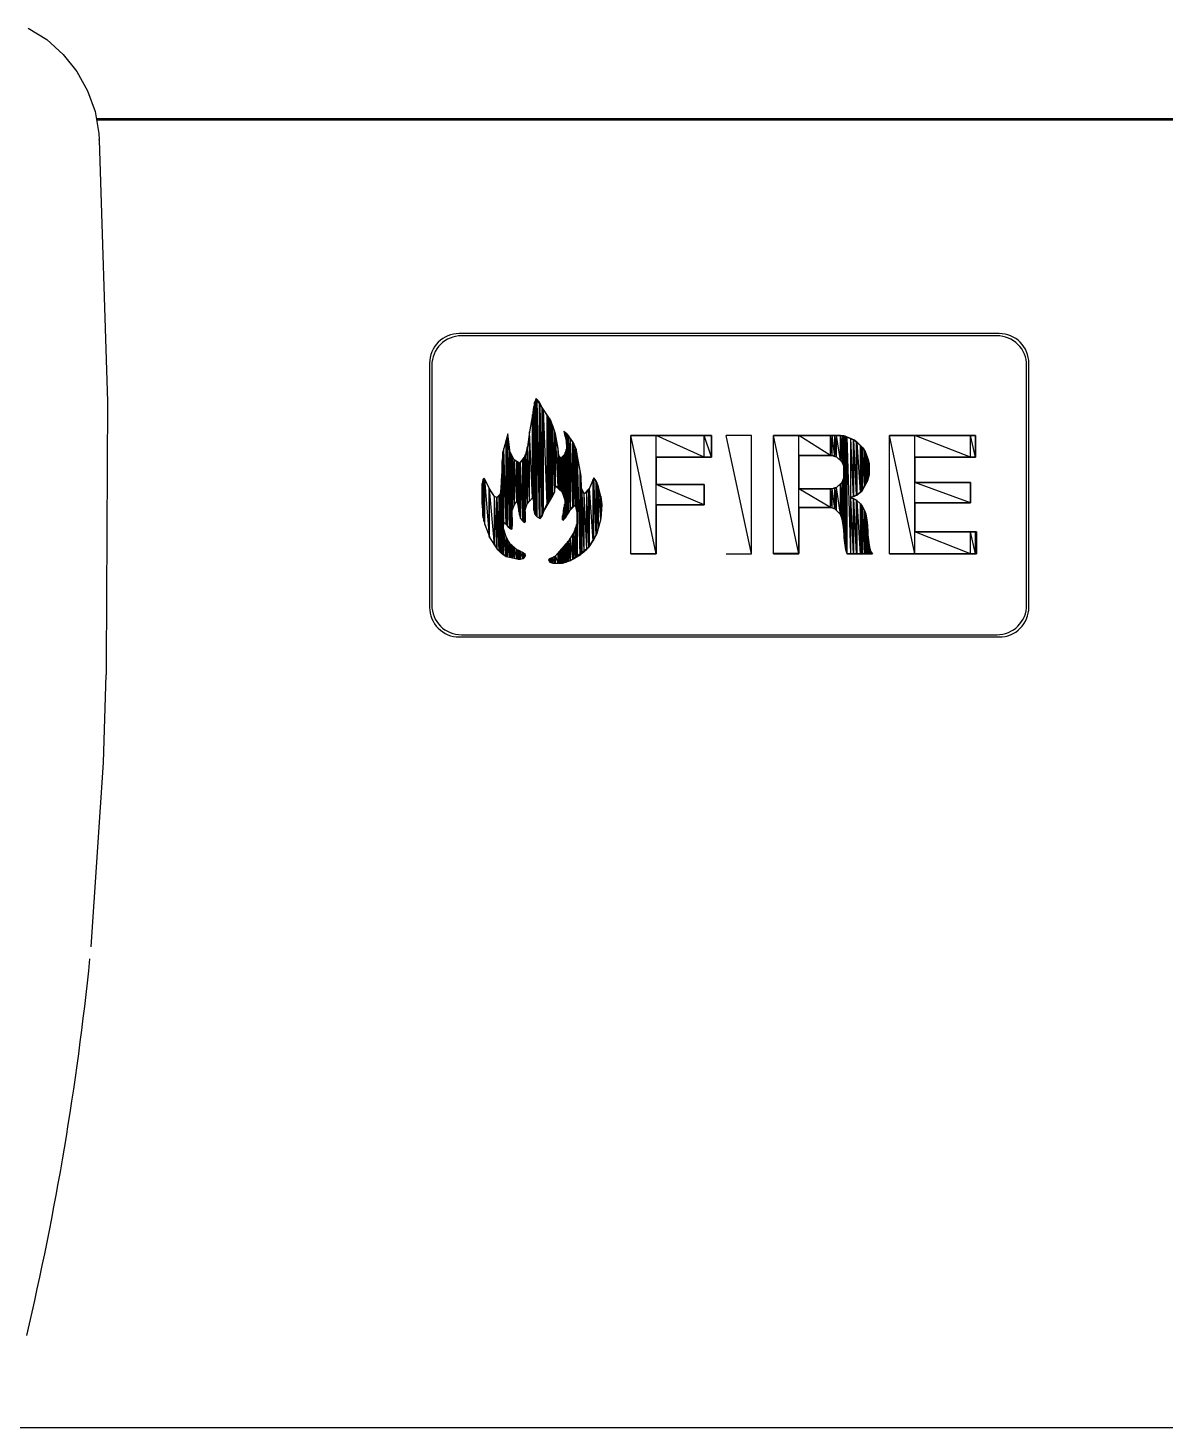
# Model space of a CAD drawing. Header units: millimetres. Extents: x 2974 to 5671, y 1205 to 3288.
# Drawn here: x 4221.7 to 4236.94, y 3073.63 to 3092.39 of the extents above; entities that cross this region are included whole.
import ezdxf

# ---------------------------------------------------------------- set-up
doc = ezdxf.new("R2010")
doc.units = ezdxf.units.MM
doc.linetypes.add('atContinuous2', pattern=[0])
doc.layers.add('Layer 1', color=7, linetype='Continuous')

# ---------------------------------------------------------------- blocks, each defined once
blk = doc.blocks.new('TOA')
at = {"layer": 'Layer 1', "color": 0}
for points in [[(2145.594, 480.27), (2146.789, 479.533), (2147.838, 478.588)], [(2147.838, 478.589), (2148.713, 477.491), (2149.396, 476.268)], [(2149.396, 476.268), (2149.871, 474.934), (2150.116, 473.543)], [(2239.958, 474.483), (2149.977, 474.483)], [(2149.991, 474.417), (2478.331, 474.417)], [(2150.115, 473.543), (2150.142, 473.16)], [(2150.144, 473.12), (2150.142, 473.159)], [(2150.144, 473.12), (2150.662, 456.448)], [(2207.571, 460.772), (2173.106, 460.772)], [(2207.429, 460.63), (2173.247, 460.63)], [(2171.217, 458.884), (2171.217, 443.304)], [(2171.359, 458.742), (2171.359, 443.445)], [(2209.317, 443.445), (2209.317, 458.742)], [(2209.459, 443.304), (2209.459, 458.884)], [(2150.662, 456.448), (2150.591, 439.768)], [(2178.028, 456.635), (2177.834, 455.833)], [(2178.028, 449.146), (2178.028, 456.636), (2177.936, 456.425)], [(2178.028, 449.146), (2178.085, 449.076), (2178.028, 456.636)], [(2178.085, 449.076), (2178.085, 456.567), (2178.028, 456.636)], [(2178.481, 455.923), (2178.028, 456.635)], [(2178.085, 449.076), (2178.229, 449.002), (2178.085, 456.567)], [(2178.229, 449.002), (2178.229, 456.393), (2178.085, 456.566)], [(2177.834, 455.833), (2177.586, 454.514)], [(2177.788, 450.303), (2177.788, 455.587), (2177.587, 454.513)], [(2177.834, 450.26), (2177.834, 455.833), (2177.788, 455.588)], [(2177.788, 450.303), (2177.834, 450.26), (2177.788, 455.587)], [(2177.858, 450.237), (2177.858, 455.999), (2177.834, 455.833)], [(2177.834, 450.26), (2177.858, 450.237), (2177.834, 455.833)], [(2177.877, 450.036), (2177.877, 456.127), (2177.858, 455.998)], [(2177.858, 450.237), (2177.877, 450.036), (2177.858, 455.999)], [(2177.912, 449.362), (2177.912, 456.368), (2177.877, 456.13)], [(2177.877, 449.512), (2177.877, 456.13), (2177.877, 456.127)], [(2177.877, 449.512), (2177.912, 449.362), (2177.877, 456.13)], [(2177.877, 450.036), (2177.877, 449.512), (2177.877, 456.127)], [(2177.912, 449.362), (2177.936, 449.258), (2177.912, 456.368)], [(2177.937, 449.258), (2177.937, 456.425), (2177.913, 456.369)], [(2177.937, 449.258), (2178.029, 449.146), (2177.937, 456.425)], [(2178.229, 449.002), (2178.271, 448.981), (2178.229, 456.393)], [(2178.271, 448.981), (2178.271, 456.316), (2178.229, 456.393)], [(2178.404, 449.118), (2178.404, 456.067), (2178.27, 456.316)], [(2178.271, 448.981), (2178.405, 449.118), (2178.271, 456.316)], [(2178.404, 449.118), (2178.481, 449.385), (2178.404, 456.067)], [(2178.481, 449.384), (2178.481, 455.923), (2178.404, 456.066)], [(2178.959, 455.224), (2178.48, 455.923)], [(2178.481, 449.384), (2178.485, 449.398), (2178.481, 455.923)], [(2178.485, 449.398), (2178.485, 455.918), (2178.481, 455.923)], [(2178.485, 449.398), (2178.722, 449.922), (2178.485, 455.918)], [(2178.722, 449.922), (2178.722, 455.57), (2178.485, 455.917)], [(2178.805, 450.032), (2178.805, 455.45), (2178.722, 455.571)], [(2178.722, 449.922), (2178.805, 450.031), (2178.722, 455.57)], [(2178.805, 450.032), (2178.894, 450.15), (2178.805, 455.45)], [(2178.895, 450.15), (2178.895, 455.319), (2178.806, 455.45)], [(2178.895, 450.15), (2178.905, 450.163), (2178.895, 455.319)], [(2178.905, 450.163), (2178.905, 455.305), (2178.895, 455.319)], [(2178.959, 450.234), (2178.959, 455.224), (2178.904, 455.304)], [(2178.905, 450.163), (2178.96, 450.235), (2178.905, 455.305)], [(2178.959, 450.234), (2179.026, 450.322), (2178.959, 455.224)], [(2179.026, 450.322), (2179.026, 455.029), (2178.959, 455.224)], [(2179.252, 454.37), (2178.96, 455.224)], [(2179.026, 450.322), (2179.075, 450.422), (2179.026, 455.029)], [(2179.075, 450.422), (2179.075, 454.886), (2179.026, 455.029)], [(2179.075, 450.422), (2179.208, 450.693), (2179.075, 454.886)], [(2179.209, 450.693), (2179.209, 454.497), (2179.076, 454.886)], [(2176.215, 454.368), (2175.901, 453.216)], [(2176.105, 448.593), (2176.105, 453.966), (2175.964, 453.45)], [(2176.125, 448.572), (2176.125, 454.037), (2176.105, 453.966)], [(2176.105, 448.593), (2176.125, 448.572), (2176.105, 453.966)], [(2176.215, 448.474), (2176.215, 454.368), (2176.125, 454.037)], [(2176.125, 448.572), (2176.215, 448.474), (2176.125, 454.037)], [(2176.215, 448.474), (2176.329, 448.35), (2176.215, 454.368)], [(2176.33, 448.351), (2176.33, 453.364), (2176.216, 454.369)], [(2176.342, 453.256), (2176.216, 454.368)], [(2177.586, 454.514), (2177.463, 453.557)], [(2177.586, 450.073), (2177.586, 454.514), (2177.463, 453.557)], [(2177.586, 450.073), (2177.787, 450.303), (2177.586, 454.514)], [(2179.228, 451.061), (2179.228, 454.441), (2179.208, 454.497)], [(2179.209, 450.693), (2179.229, 451.061), (2179.209, 454.497)], [(2179.228, 451.061), (2179.236, 451.057), (2179.228, 454.441)], [(2179.236, 451.057), (2179.236, 454.418), (2179.228, 454.441)], [(2179.236, 451.057), (2179.252, 451.049), (2179.236, 454.418)], [(2179.252, 451.049), (2179.252, 454.37), (2179.236, 454.418)], [(2179.422, 453.404), (2179.252, 454.37)], [(2179.252, 451.049), (2179.414, 450.967), (2179.252, 454.37)], [(2179.414, 450.967), (2179.414, 453.448), (2179.252, 454.37)], [(2180.366, 453.869), (2179.795, 454.542)], [(2179.795, 454.542), (2179.937, 453.976)], [(2179.833, 454.39), (2179.833, 454.509), (2179.795, 454.542)], [(2179.833, 454.39), (2179.833, 454.388), (2179.833, 454.509)], [(2179.878, 454.209), (2179.878, 454.469), (2179.833, 454.509)], [(2179.834, 454.388), (2179.834, 454.509), (2179.834, 454.509)], [(2179.834, 454.388), (2179.879, 454.209), (2179.834, 454.509)], [(2179.878, 454.209), (2179.884, 454.185), (2179.878, 454.469)], [(2179.885, 454.184), (2179.885, 454.463), (2179.879, 454.469)], [(2179.885, 454.184), (2179.937, 453.976), (2179.885, 454.463)], [(2179.937, 453.976), (2179.937, 454.418), (2179.885, 454.463)], [(2179.937, 453.976), (2179.967, 453.472), (2179.937, 454.418)], [(2179.967, 453.472), (2179.967, 454.392), (2179.937, 454.418)], [(2179.937, 453.976), (2179.967, 453.472)], [(2179.967, 449.144), (2180.028, 449.241), (2179.967, 454.392)], [(2180.028, 449.241), (2180.028, 454.339), (2179.967, 454.392)], [(2180.028, 449.241), (2180.075, 449.315), (2180.028, 454.339)], [(2180.075, 449.315), (2180.075, 454.273), (2180.028, 454.338)], [(2180.075, 449.315), (2180.198, 449.51), (2180.075, 454.273)], [(2180.198, 449.51), (2180.198, 454.102), (2180.075, 454.273)], [(2180.198, 449.51), (2180.208, 449.523), (2180.198, 454.102)], [(2180.209, 449.523), (2180.209, 454.088), (2180.199, 454.102)], [(2180.209, 449.523), (2180.366, 449.733), (2180.209, 454.088)], [(2180.366, 449.733), (2180.366, 453.869), (2180.209, 454.088)], [(2180.661, 452.96), (2180.366, 453.869)], [(2180.366, 449.733), (2180.368, 449.736), (2180.366, 453.869)], [(2180.368, 449.736), (2180.368, 453.863), (2180.366, 453.869)], [(2180.396, 449.753), (2180.396, 453.8), (2180.368, 453.864)], [(2180.368, 449.736), (2180.396, 449.752), (2180.368, 453.863)], [(2180.503, 449.815), (2180.503, 453.552), (2180.395, 453.8)], [(2180.396, 449.753), (2180.504, 449.815), (2180.396, 453.8)], [(2184.065, 446.731), (2184.065, 454.28), (2189.216, 454.28), (2189.216, 452.886), (2185.678, 452.886), (2185.678, 451.141), (2188.745, 451.141)], [(2184.065, 446.731), (2185.678, 446.731), (2184.065, 454.28)], [(2185.678, 446.731), (2185.678, 454.28), (2184.065, 454.28)], [(2185.678, 452.886), (2188.745, 452.886), (2185.678, 454.28)], [(2188.745, 452.886), (2188.745, 454.28), (2185.678, 454.28)], [(2189.216, 452.886), (2189.216, 454.28), (2188.744, 454.28)], [(2188.745, 452.886), (2189.217, 452.886), (2188.745, 454.28)], [(2190.143, 446.731), (2191.755, 446.731), (2190.143, 454.277)], [(2191.755, 446.731), (2191.755, 454.277), (2190.143, 454.277)], [(2193.167, 446.731), (2193.167, 454.277), (2197.444, 454.277), (2197.74, 454.223), (2198.267, 454.004), (2198.492, 453.855), (2198.869, 453.475), (2199.012, 453.253), (2199.21, 452.746), (2199.26, 452.478), (2199.26, 451.753), (2199.169, 451.369), (2198.807, 450.722), (2198.51, 450.475), (2198.1, 450.306), (2198.1, 450.285), (2198.297, 450.229), (2198.461, 450.142), (2198.721, 449.91), (2198.827, 449.77), (2198.991, 449.446), (2199.051, 449.272), (2199.125, 448.898), (2199.151, 448.709), (2199.165, 448.519), (2199.172, 448.398), (2199.179, 448.258), (2199.192, 447.933), (2199.204, 447.769), (2199.238, 447.438), (2199.266, 447.277), (2199.341, 446.967), (2199.397, 446.837), (2199.473, 446.731), (2197.864, 446.731), (2197.816, 446.851)], [(2193.167, 446.731), (2194.779, 446.731), (2193.167, 454.277)], [(2194.779, 446.731), (2194.779, 454.277), (2193.167, 454.277)], [(2194.779, 452.987), (2196.791, 452.987), (2194.779, 454.278)], [(2196.792, 452.987), (2196.792, 454.278), (2194.78, 454.278)], [(2196.792, 452.987), (2196.904, 452.987), (2196.792, 454.278)], [(2196.904, 452.987), (2196.904, 454.278), (2196.792, 454.278)], [(2196.904, 452.987), (2197.082, 452.933), (2196.904, 454.278)], [(2197.082, 452.933), (2197.082, 454.277), (2196.904, 454.277)], [(2197.082, 452.933), (2197.179, 452.904), (2197.082, 454.277)], [(2197.179, 452.904), (2197.179, 454.277), (2197.082, 454.277)], [(2197.179, 452.904), (2197.438, 452.676), (2197.179, 454.277)], [(2197.438, 452.676), (2197.438, 454.277), (2197.179, 454.277)], [(2197.438, 452.676), (2197.445, 452.67), (2197.438, 454.277)], [(2197.445, 452.67), (2197.445, 454.277), (2197.438, 454.277)], [(2197.445, 452.67), (2197.554, 452.574), (2197.445, 454.277)], [(2197.554, 452.574), (2197.554, 454.257), (2197.445, 454.277)], [(2197.554, 452.574), (2197.554, 452.573), (2197.554, 454.257)], [(2197.554, 452.573), (2197.554, 454.257), (2197.554, 454.257)], [(2197.554, 452.573), (2197.608, 452.421), (2197.554, 454.257)], [(2197.608, 452.421), (2197.608, 454.247), (2197.554, 454.257)], [(2197.608, 452.421), (2197.629, 452.363), (2197.608, 454.247)], [(2197.629, 452.363), (2197.629, 454.243), (2197.608, 454.247)], [(2197.629, 452.363), (2197.644, 452.32), (2197.629, 454.243)], [(2197.644, 452.32), (2197.644, 454.24), (2197.629, 454.243)], [(2197.648, 452.308), (2197.648, 454.24), (2197.644, 454.241)], [(2197.644, 452.32), (2197.648, 452.308), (2197.644, 454.24)], [(2197.648, 448.168), (2197.664, 447.904), (2197.648, 454.24)], [(2197.665, 447.904), (2197.665, 454.237), (2197.649, 454.24)], [(2197.678, 447.742), (2197.678, 454.235), (2197.664, 454.237)], [(2197.665, 447.904), (2197.679, 447.742), (2197.665, 454.237)], [(2197.678, 447.742), (2197.712, 447.425), (2197.678, 454.235)], [(2197.712, 447.424), (2197.712, 454.228), (2197.678, 454.234)], [(2197.733, 447.273), (2197.733, 454.225), (2197.712, 454.229)], [(2197.712, 447.424), (2197.733, 447.272), (2197.712, 454.228)], [(2197.733, 447.273), (2197.741, 447.226), (2197.733, 454.225)], [(2197.741, 447.226), (2197.741, 454.223), (2197.733, 454.225)], [(2197.741, 447.226), (2197.781, 446.984), (2197.741, 454.223)], [(2197.781, 446.984), (2197.781, 454.207), (2197.741, 454.223)], [(2197.816, 446.851), (2197.816, 454.191), (2197.78, 454.206)], [(2197.781, 446.984), (2197.817, 446.852), (2197.781, 454.207)], [(2197.816, 446.851), (2197.864, 446.731), (2197.816, 454.191)], [(2197.864, 446.731), (2197.864, 454.171), (2197.816, 454.191)], [(2197.864, 446.731), (2198.1, 446.731), (2197.864, 454.171)], [(2198.1, 446.731), (2198.1, 454.074), (2197.864, 454.171)], [(2198.1, 450.306), (2198.267, 450.375), (2198.1, 454.074)], [(2198.267, 450.375), (2198.267, 454.004), (2198.1, 454.074)], [(2198.298, 450.388), (2198.298, 453.984), (2198.267, 454.005)], [(2198.267, 450.375), (2198.298, 450.388), (2198.267, 454.004)], [(2198.298, 450.388), (2198.462, 450.455), (2198.298, 453.984)], [(2198.462, 450.455), (2198.462, 453.875), (2198.298, 453.984)], [(2198.493, 450.468), (2198.493, 453.855), (2198.462, 453.876)], [(2198.462, 450.455), (2198.493, 450.468), (2198.462, 453.875)], [(2198.493, 450.468), (2198.511, 450.475), (2198.493, 453.855)], [(2198.511, 450.475), (2198.511, 453.836), (2198.493, 453.855)], [(2198.722, 450.651), (2198.722, 453.624), (2198.511, 453.837)], [(2198.511, 450.475), (2198.722, 450.65), (2198.511, 453.836)], [(2200.567, 446.731), (2200.567, 454.277), (2206.045, 454.277), (2206.045, 452.884)], [(2200.567, 446.731), (2202.179, 446.731), (2200.567, 454.277)], [(2202.18, 446.731), (2202.18, 454.277), (2200.568, 454.277)], [(2202.18, 452.884), (2205.728, 452.884), (2202.18, 454.278)], [(2205.728, 452.884), (2205.728, 454.278), (2202.18, 454.278)], [(2206.045, 452.884), (2206.045, 454.278), (2205.727, 454.278)], [(2205.728, 452.884), (2206.046, 452.884), (2205.728, 454.278)], [(2175.901, 453.216), (2175.841, 452.017)], [(2175.901, 446.688), (2175.901, 453.216), (2175.841, 452.652)], [(2175.916, 446.678), (2175.916, 453.27), (2175.901, 453.216)], [(2175.901, 446.688), (2175.916, 446.679), (2175.901, 453.216)], [(2175.935, 448.657), (2175.935, 453.341), (2175.915, 453.27)], [(2175.916, 448.6), (2175.936, 448.657), (2175.916, 453.27)], [(2175.965, 448.745), (2175.965, 453.451), (2175.935, 453.341)], [(2175.935, 448.657), (2175.965, 448.745), (2175.935, 453.341)], [(2175.965, 448.745), (2176.106, 448.593), (2175.965, 453.451)], [(2176.33, 448.351), (2176.342, 448.343), (2176.33, 453.364)], [(2176.342, 448.342), (2176.342, 453.256), (2176.33, 453.363)], [(2176.961, 452.51), (2176.621, 452.717), (2176.341, 453.256)], [(2176.342, 448.342), (2176.343, 448.341), (2176.342, 453.256)], [(2176.343, 448.341), (2176.343, 453.253), (2176.342, 453.256)], [(2176.343, 448.341), (2176.427, 448.284), (2176.343, 453.253)], [(2176.427, 448.284), (2176.427, 453.092), (2176.343, 453.253)], [(2176.427, 448.284), (2176.484, 448.322), (2176.427, 453.092)], [(2176.484, 448.322), (2176.484, 452.98), (2176.427, 453.092)], [(2176.49, 448.379), (2176.49, 452.97), (2176.484, 452.981)], [(2176.484, 448.322), (2176.49, 448.378), (2176.484, 452.98)], [(2176.49, 449.481), (2176.515, 449.551), (2176.49, 452.969)], [(2176.516, 449.551), (2176.516, 452.921), (2176.491, 452.969)], [(2176.516, 449.551), (2176.621, 449.843), (2176.516, 452.921)], [(2176.621, 449.842), (2176.621, 452.716), (2176.516, 452.92)], [(2177.316, 452.98), (2176.961, 452.51)], [(2177.311, 448.758), (2177.311, 452.968), (2177.255, 452.853)], [(2177.316, 448.762), (2177.316, 452.98), (2177.311, 452.969)], [(2177.311, 448.758), (2177.316, 448.762), (2177.311, 452.968)], [(2177.463, 453.557), (2177.316, 452.98)], [(2177.316, 448.762), (2177.324, 448.768), (2177.316, 452.98)], [(2177.325, 448.768), (2177.325, 453.012), (2177.317, 452.98)], [(2177.331, 449.547), (2177.331, 453.035), (2177.325, 453.012)], [(2177.325, 449.529), (2177.331, 449.547), (2177.325, 453.012)], [(2177.342, 449.584), (2177.342, 453.082), (2177.33, 453.036)], [(2177.331, 449.547), (2177.343, 449.584), (2177.331, 453.035)], [(2177.343, 449.587), (2177.343, 453.085), (2177.342, 453.082)], [(2177.342, 449.584), (2177.343, 449.587), (2177.342, 453.082)], [(2177.343, 449.587), (2177.45, 449.919), (2177.343, 453.085)], [(2177.451, 449.918), (2177.451, 453.506), (2177.344, 453.085)], [(2177.463, 449.933), (2177.463, 453.557), (2177.45, 453.507)], [(2177.451, 449.918), (2177.464, 449.933), (2177.451, 453.506)], [(2177.463, 449.933), (2177.586, 450.073), (2177.463, 453.557)], [(2179.422, 450.958), (2179.422, 453.404), (2179.414, 453.449)], [(2179.414, 450.967), (2179.422, 450.958), (2179.414, 453.448)], [(2179.601, 452.817), (2179.467, 452.997), (2179.422, 453.404)], [(2179.422, 450.958), (2179.467, 450.902), (2179.422, 453.404)], [(2179.467, 450.902), (2179.467, 452.997), (2179.422, 453.404)], [(2179.467, 450.902), (2179.517, 450.84), (2179.467, 452.997)], [(2179.517, 450.84), (2179.517, 452.855), (2179.467, 452.997)], [(2179.67, 450.651), (2179.67, 452.885), (2179.601, 452.816)], [(2179.834, 453.049), (2179.602, 452.816)], [(2179.693, 450.609), (2179.693, 452.908), (2179.67, 452.885)], [(2179.67, 450.651), (2179.693, 450.609), (2179.67, 452.885)], [(2179.701, 450.594), (2179.701, 452.916), (2179.693, 452.908)], [(2179.693, 450.609), (2179.701, 450.594), (2179.693, 452.908)], [(2179.703, 450.59), (2179.703, 452.918), (2179.701, 452.916)], [(2179.701, 450.594), (2179.703, 450.59), (2179.701, 452.916)], [(2179.755, 450.495), (2179.755, 452.971), (2179.703, 452.919)], [(2179.703, 450.59), (2179.755, 450.494), (2179.703, 452.918)], [(2179.767, 450.473), (2179.767, 452.983), (2179.755, 452.971)], [(2179.755, 450.495), (2179.767, 450.473), (2179.755, 452.971)], [(2179.795, 450.422), (2179.795, 453.011), (2179.767, 452.983)], [(2179.767, 450.473), (2179.795, 450.422), (2179.767, 452.983)], [(2179.833, 450.351), (2179.833, 453.049), (2179.795, 453.011)], [(2179.795, 450.422), (2179.833, 450.352), (2179.795, 453.011)], [(2179.967, 453.472), (2179.833, 453.05)], [(2179.878, 450.074), (2179.878, 453.192), (2179.833, 453.05)], [(2179.833, 450.351), (2179.833, 450.348), (2179.833, 453.049)], [(2179.834, 450.348), (2179.834, 453.05), (2179.834, 453.05)], [(2179.834, 450.348), (2179.879, 450.074), (2179.834, 453.05)], [(2179.878, 449.006), (2179.884, 449.013), (2179.878, 453.191)], [(2179.885, 449.013), (2179.885, 453.211), (2179.879, 453.191)], [(2179.937, 449.096), (2179.937, 453.375), (2179.885, 453.211)], [(2179.885, 449.013), (2179.937, 449.096), (2179.885, 453.211)], [(2179.967, 449.144), (2179.967, 453.472), (2179.937, 453.375)], [(2179.937, 449.096), (2179.967, 449.144), (2179.937, 453.375)], [(2180.503, 449.815), (2180.585, 449.655), (2180.503, 453.552)], [(2180.585, 449.655), (2180.585, 453.363), (2180.503, 453.552)], [(2180.585, 449.655), (2180.601, 449.624), (2180.585, 453.363)], [(2180.601, 449.624), (2180.601, 453.278), (2180.585, 453.363)], [(2180.601, 449.624), (2180.609, 449.553), (2180.601, 453.278)], [(2180.609, 449.553), (2180.609, 453.234), (2180.601, 453.278)], [(2180.609, 449.553), (2180.64, 449.281), (2180.609, 453.234)], [(2180.64, 449.281), (2180.64, 453.069), (2180.609, 453.234)], [(2180.64, 446.538), (2180.661, 446.549), (2180.64, 453.068)], [(2180.661, 446.549), (2180.661, 452.96), (2180.64, 453.068)], [(2180.881, 451.679), (2180.66, 452.96)], [(2180.661, 446.549), (2180.821, 446.642), (2180.661, 452.96)], [(2180.821, 446.642), (2180.821, 452.03), (2180.661, 452.96)], [(2194.779, 452.987), (2194.779, 450.865)], [(2194.779, 450.865), (2196.904, 450.865), (2197.178, 450.949), (2197.554, 451.287), (2197.648, 451.562), (2197.648, 452.307), (2197.554, 452.573), (2197.178, 452.904), (2196.904, 452.987), (2194.779, 452.987)], [(2198.722, 450.651), (2198.807, 450.722), (2198.722, 453.624)], [(2198.807, 450.722), (2198.807, 453.537), (2198.722, 453.624)], [(2198.807, 450.722), (2198.827, 450.758), (2198.807, 453.537)], [(2198.827, 450.758), (2198.827, 453.517), (2198.807, 453.537)], [(2198.827, 450.758), (2198.869, 450.833), (2198.827, 453.517)], [(2198.869, 450.833), (2198.869, 453.475), (2198.827, 453.517)], [(2198.869, 450.833), (2198.991, 451.051), (2198.869, 453.475)], [(2198.991, 451.051), (2198.991, 453.286), (2198.869, 453.475)], [(2198.991, 451.051), (2199.012, 451.089), (2198.991, 453.286)], [(2199.013, 451.089), (2199.013, 453.253), (2198.992, 453.286)], [(2199.051, 451.157), (2199.051, 453.155), (2199.012, 453.253)], [(2199.013, 451.089), (2199.052, 451.157), (2199.013, 453.253)], [(2199.051, 451.157), (2199.126, 451.291), (2199.051, 453.155)], [(2199.126, 451.292), (2199.126, 452.963), (2199.051, 453.155)], [(2199.126, 451.292), (2199.152, 451.337), (2199.126, 452.963)], [(2199.152, 451.337), (2199.152, 452.897), (2199.126, 452.962)], [(2199.152, 451.337), (2199.166, 451.361), (2199.152, 452.897)], [(2199.166, 451.361), (2199.166, 452.862), (2199.152, 452.897)], [(2206.045, 452.884), (2202.179, 452.884)], [(2202.18, 452.884), (2202.18, 451.268), (2205.728, 451.268), (2205.728, 449.978), (2202.18, 449.978), (2202.18, 448.125)], [(2175.841, 452.017), (2175.781, 451.098)], [(2175.841, 452.017), (2175.841, 452.652), (2175.828, 452.532)], [(2175.841, 446.725), (2175.841, 452.017), (2175.828, 451.822)], [(2175.841, 446.725), (2175.901, 446.687), (2175.841, 452.652)], [(2176.621, 449.842), (2176.629, 449.865), (2176.621, 452.716)], [(2176.629, 449.865), (2176.629, 452.709), (2176.621, 452.716)], [(2176.629, 449.865), (2176.776, 450.05), (2176.629, 452.709)], [(2176.777, 450.05), (2176.777, 452.572), (2176.63, 452.709)], [(2176.794, 450.071), (2176.794, 452.556), (2176.776, 452.571)], [(2176.777, 450.05), (2176.795, 450.071), (2176.777, 452.572)], [(2176.799, 450.078), (2176.799, 452.555), (2176.794, 452.557)], [(2176.794, 450.071), (2176.799, 450.077), (2176.794, 452.556)], [(2176.799, 450.078), (2176.8, 450.079), (2176.799, 452.555)], [(2176.8, 450.079), (2176.8, 452.555), (2176.799, 452.555)], [(2176.8, 450.079), (2176.863, 450.037), (2176.8, 452.555)], [(2176.863, 450.037), (2176.863, 452.537), (2176.8, 452.554)], [(2176.863, 450.037), (2176.891, 449.873), (2176.863, 452.537)], [(2176.892, 449.874), (2176.892, 452.53), (2176.864, 452.538)], [(2176.892, 449.874), (2176.904, 449.423), (2176.892, 452.53)], [(2176.904, 449.423), (2176.904, 452.526), (2176.892, 452.529)], [(2176.961, 449.199), (2176.961, 452.511), (2176.903, 452.526)], [(2176.904, 449.423), (2176.962, 449.199), (2176.904, 452.526)], [(2176.961, 449.199), (2177.019, 448.972), (2176.961, 452.511)], [(2177.02, 448.972), (2177.02, 452.557), (2176.962, 452.51)], [(2177.171, 448.808), (2177.171, 452.682), (2177.019, 452.558)], [(2177.02, 448.972), (2177.02, 452.557)], [(2177.02, 448.972), (2177.02, 452.557)], [(2177.02, 448.972), (2177.172, 448.807), (2177.02, 452.557)], [(2177.174, 448.805), (2177.174, 452.688), (2177.171, 452.682)], [(2177.171, 448.808), (2177.174, 448.805), (2177.171, 452.682)], [(2177.174, 448.805), (2177.218, 448.757), (2177.174, 452.688)], [(2177.219, 448.756), (2177.219, 452.779), (2177.175, 452.688)], [(2177.255, 448.717), (2177.255, 452.853), (2177.219, 452.779)], [(2177.219, 448.756), (2177.255, 448.717), (2177.219, 452.779)], [(2177.255, 448.717), (2177.311, 448.758), (2177.255, 452.853)], [(2179.517, 450.84), (2179.587, 450.753), (2179.517, 452.855)], [(2179.587, 450.753), (2179.587, 452.823), (2179.517, 452.855)], [(2179.587, 450.753), (2179.601, 450.736), (2179.587, 452.823)], [(2179.601, 450.736), (2179.601, 452.816), (2179.587, 452.822)], [(2179.601, 450.736), (2179.67, 450.651), (2179.601, 452.816)], [(2180.881, 446.696), (2180.881, 451.679), (2180.82, 452.029)], [(2180.821, 446.642), (2180.882, 446.696), (2180.821, 452.03)], [(2199.166, 451.361), (2199.17, 451.369), (2199.166, 452.862)], [(2199.17, 451.369), (2199.17, 452.851), (2199.166, 452.862)], [(2199.172, 451.38), (2199.172, 452.845), (2199.17, 452.852)], [(2199.17, 451.369), (2199.172, 451.379), (2199.17, 452.851)], [(2199.172, 451.38), (2199.179, 451.409), (2199.172, 452.845)], [(2199.179, 451.409), (2199.179, 452.827), (2199.172, 452.845)], [(2199.179, 451.409), (2199.193, 451.467), (2199.179, 452.827)], [(2199.193, 451.466), (2199.193, 452.792), (2199.179, 452.827)], [(2199.193, 451.466), (2199.205, 451.517), (2199.193, 452.792)], [(2199.205, 451.517), (2199.205, 452.762), (2199.193, 452.792)], [(2199.205, 451.517), (2199.211, 451.543), (2199.205, 452.762)], [(2199.211, 451.544), (2199.211, 452.746), (2199.205, 452.762)], [(2199.211, 451.544), (2199.239, 451.662), (2199.211, 452.746)], [(2199.239, 451.662), (2199.239, 452.595), (2199.211, 452.746)], [(2199.239, 451.662), (2199.261, 451.753), (2199.239, 452.595)], [(2199.261, 451.753), (2199.261, 452.478), (2199.239, 452.595)], [(2174.748, 451.489), (2174.636, 451.489), (2174.578, 451.216), (2174.556, 450.337)], [(2174.577, 449.859), (2174.577, 451.216), (2174.556, 450.337)], [(2174.61, 449.13), (2174.61, 451.37), (2174.577, 451.216)], [(2174.577, 449.859), (2174.61, 449.13), (2174.577, 451.216)], [(2174.61, 449.13), (2174.635, 449.026), (2174.61, 451.37)], [(2174.636, 449.027), (2174.636, 451.489), (2174.611, 451.37)], [(2174.684, 448.83), (2174.684, 451.53), (2174.636, 451.489)], [(2174.636, 449.027), (2174.684, 448.83), (2174.636, 451.489)], [(2174.702, 448.756), (2174.702, 451.519), (2174.683, 451.53)], [(2174.684, 448.83), (2174.703, 448.756), (2174.684, 451.53)], [(2174.702, 448.756), (2174.747, 448.59), (2174.702, 451.519)], [(2174.748, 448.59), (2174.748, 451.488), (2174.703, 451.518)], [(2175.031, 450.907), (2174.747, 451.489)], [(2175.031, 447.827), (2175.031, 450.907), (2174.747, 451.488)], [(2174.748, 448.59), (2174.748, 451.488), (2174.748, 451.489)], [(2174.748, 448.59), (2174.748, 451.488)], [(2174.748, 448.59), (2175.032, 447.827), (2174.748, 451.488)], [(2175.781, 451.098), (2175.729, 450.521), (2175.513, 450.306)], [(2175.781, 446.774), (2175.781, 451.098), (2175.73, 450.521)], [(2175.809, 446.745), (2175.809, 451.528), (2175.781, 451.098)], [(2175.781, 446.774), (2175.809, 446.746), (2175.781, 451.098)], [(2175.828, 446.733), (2175.828, 451.822), (2175.809, 451.528)], [(2175.809, 446.745), (2175.828, 446.733), (2175.809, 451.528)], [(2175.828, 446.733), (2175.841, 446.725), (2175.828, 451.822)], [(2180.881, 446.696), (2180.905, 446.717), (2180.881, 451.679)], [(2180.905, 446.717), (2180.905, 450.915), (2180.881, 451.679)], [(2181.077, 450.556), (2180.905, 450.916), (2180.882, 451.68)], [(2181.699, 451.573), (2181.413, 450.903)], [(2181.662, 447.54), (2181.662, 451.485), (2181.414, 450.903)], [(2181.699, 447.615), (2181.699, 451.573), (2181.661, 451.485)], [(2181.662, 447.54), (2181.7, 447.615), (2181.662, 451.485)], [(2181.991, 450.993), (2181.699, 451.573)], [(2181.699, 447.615), (2181.842, 447.902), (2181.699, 451.573)], [(2181.842, 447.901), (2181.842, 451.385), (2181.699, 451.572)], [(2181.881, 447.98), (2181.881, 451.283), (2181.842, 451.386)], [(2181.842, 447.901), (2181.881, 447.98), (2181.842, 451.385)], [(2181.991, 448.349), (2181.991, 450.993), (2181.881, 451.284)], [(2181.881, 447.98), (2181.991, 448.349), (2181.881, 451.283)], [(2185.678, 449.85), (2188.745, 449.85), (2185.678, 451.141)], [(2188.745, 449.85), (2188.745, 451.141), (2185.678, 451.141)], [(2188.745, 451.141), (2188.745, 449.85)], [(2197.438, 449.225), (2197.438, 451.183), (2197.179, 450.95)], [(2197.445, 449.207), (2197.445, 451.189), (2197.438, 451.183)], [(2197.438, 449.225), (2197.445, 449.207), (2197.438, 451.183)], [(2197.554, 448.936), (2197.554, 451.288), (2197.445, 451.189)], [(2197.445, 449.207), (2197.554, 448.936), (2197.445, 451.189)], [(2197.608, 448.541), (2197.608, 451.445), (2197.554, 451.288)], [(2197.554, 448.936), (2197.554, 448.93), (2197.554, 451.288)], [(2197.554, 448.93), (2197.554, 451.288), (2197.554, 451.287)], [(2197.554, 448.93), (2197.608, 448.541), (2197.554, 451.288)], [(2197.629, 448.393), (2197.629, 451.505), (2197.608, 451.445)], [(2197.608, 448.541), (2197.629, 448.393), (2197.608, 451.445)], [(2197.644, 448.235), (2197.644, 451.549), (2197.629, 451.505)], [(2197.629, 448.393), (2197.644, 448.236), (2197.629, 451.505)], [(2197.648, 448.168), (2197.648, 451.563), (2197.644, 451.55)], [(2197.644, 448.235), (2197.648, 448.167), (2197.644, 451.549)], [(2202.18, 449.978), (2205.728, 449.978), (2202.18, 451.269)], [(2205.728, 449.978), (2205.728, 451.269), (2202.18, 451.269)], [(2174.556, 450.337), (2174.702, 448.756)], [(2175.36, 450.378), (2175.031, 450.907)], [(2175.031, 447.827), (2175.052, 447.77), (2175.031, 450.907)], [(2175.052, 447.77), (2175.052, 450.873), (2175.031, 450.907)], [(2175.052, 447.77), (2175.36, 447.292), (2175.052, 450.873)], [(2175.36, 447.292), (2175.36, 450.377), (2175.052, 450.873)], [(2175.513, 450.305), (2175.36, 450.377)], [(2175.36, 447.292), (2175.513, 447.054), (2175.36, 450.377)], [(2175.513, 447.054), (2175.513, 450.305), (2175.36, 450.377)], [(2175.534, 447.023), (2175.534, 450.312), (2175.513, 450.305)], [(2175.513, 447.054), (2175.534, 447.023), (2175.513, 450.305)], [(2175.655, 446.9), (2175.655, 450.35), (2175.533, 450.312)], [(2175.534, 447.023), (2175.656, 446.9), (2175.534, 450.312)], [(2175.655, 446.9), (2175.729, 446.825), (2175.655, 450.35)], [(2175.73, 446.825), (2175.73, 450.52), (2175.656, 450.349)], [(2175.73, 446.825), (2175.781, 446.773), (2175.73, 450.52)], [(2177.451, 449.918), (2177.788, 450.303)], [(2177.788, 450.303), (2177.877, 450.036), (2177.878, 449.512)], [(2178.485, 449.398), (2179.027, 450.322)], [(2179.026, 450.322), (2179.208, 450.692)], [(2179.209, 450.693), (2179.229, 451.061)], [(2179.228, 451.061), (2179.67, 450.652)], [(2179.67, 450.651), (2179.878, 450.073)], [(2180.956, 446.763), (2180.956, 450.645), (2180.905, 450.916)], [(2180.905, 446.717), (2180.956, 446.762), (2180.905, 450.915)], [(2180.956, 446.763), (2181.077, 446.871), (2180.956, 450.645)], [(2181.077, 446.871), (2181.077, 450.556), (2180.956, 450.645)], [(2181.414, 450.903), (2181.077, 450.556)], [(2181.244, 447.02), (2181.244, 450.665), (2181.077, 450.556)], [(2181.077, 446.871), (2181.244, 447.02), (2181.077, 450.556)], [(2181.375, 447.138), (2181.375, 450.849), (2181.243, 450.665)], [(2181.244, 447.02), (2181.376, 447.138), (2181.244, 450.665)], [(2181.375, 447.138), (2181.413, 447.191), (2181.375, 450.849)], [(2181.414, 447.191), (2181.414, 450.903), (2181.376, 450.849)], [(2181.414, 447.191), (2181.662, 447.54), (2181.414, 450.903)], [(2182.152, 448.89), (2182.231, 449.85), (2181.99, 450.993)], [(2182.152, 448.89), (2182.152, 450.404), (2181.99, 450.993)], [(2181.991, 448.349), (2182.153, 448.89), (2181.991, 450.993)], [(2182.152, 448.89), (2182.159, 448.971), (2182.152, 450.404)], [(2182.159, 448.97), (2182.159, 450.379), (2182.152, 450.403)], [(2182.159, 448.97), (2182.231, 449.85), (2182.159, 450.379)], [(2194.779, 449.684), (2196.791, 449.684), (2194.779, 450.866)], [(2196.792, 449.684), (2196.792, 450.866), (2194.78, 450.866)], [(2196.792, 449.684), (2196.904, 449.648), (2196.792, 450.866)], [(2196.904, 449.648), (2196.904, 450.865), (2196.792, 450.865)], [(2197.082, 449.592), (2197.082, 450.921), (2196.904, 450.865)], [(2196.904, 449.648), (2197.082, 449.592), (2196.904, 450.865)], [(2197.179, 449.492), (2197.179, 450.95), (2197.082, 450.921)], [(2197.082, 449.592), (2197.179, 449.492), (2197.082, 450.921)], [(2197.179, 449.492), (2197.438, 449.225), (2197.179, 450.95)], [(2198.1, 446.731), (2198.267, 446.731), (2198.1, 450.285)], [(2198.267, 446.731), (2198.267, 450.237), (2198.1, 450.285)], [(2198.267, 446.731), (2198.298, 446.731), (2198.267, 450.237)], [(2198.298, 446.731), (2198.298, 450.229), (2198.267, 450.237)], [(2198.298, 446.731), (2198.462, 446.731), (2198.298, 450.229)], [(2198.462, 446.731), (2198.462, 450.142), (2198.298, 450.229)], [(2176.33, 448.351), (2176.485, 448.323), (2176.516, 448.62), (2176.491, 449.481)], [(2176.49, 449.481), (2176.629, 449.865)], [(2176.49, 448.379), (2176.515, 448.621), (2176.49, 449.482)], [(2176.629, 449.865), (2176.8, 450.078)], [(2176.8, 450.079), (2176.904, 449.423)], [(2176.904, 449.423), (2177.02, 448.972)], [(2177.255, 448.717), (2177.343, 448.979), (2177.325, 449.529)], [(2177.325, 449.529), (2177.451, 449.918)], [(2177.325, 448.768), (2177.331, 448.772), (2177.325, 449.529)], [(2177.331, 448.772), (2177.331, 449.357), (2177.325, 449.529)], [(2177.342, 448.965), (2177.342, 449.003), (2177.33, 449.357)], [(2177.331, 448.772), (2177.343, 448.965), (2177.331, 449.357)], [(2177.877, 449.512), (2178.085, 449.075)], [(2178.271, 448.981), (2178.485, 449.398)], [(2179.755, 449.48), (2179.693, 449.07)], [(2179.701, 448.901), (2179.885, 449.014), (2180.199, 449.51)], [(2179.755, 448.878), (2179.755, 449.48), (2179.703, 449.137)], [(2179.878, 450.074), (2179.754, 449.48)], [(2179.767, 448.873), (2179.767, 449.537), (2179.755, 449.48)], [(2179.755, 448.878), (2179.767, 448.873), (2179.755, 449.48)], [(2179.795, 448.907), (2179.795, 449.672), (2179.767, 449.537)], [(2179.767, 448.873), (2179.795, 448.907), (2179.767, 449.537)], [(2179.833, 448.952), (2179.833, 449.855), (2179.795, 449.671)], [(2179.795, 448.907), (2179.833, 448.952), (2179.795, 449.672)], [(2179.878, 449.006), (2179.878, 450.073), (2179.833, 449.857)], [(2179.833, 448.952), (2179.833, 449.855)], [(2179.834, 448.953), (2179.834, 449.858), (2179.834, 449.855)], [(2179.834, 448.953), (2179.879, 449.007), (2179.834, 449.858)], [(2180.198, 449.51), (2180.503, 449.815)], [(2180.503, 449.815), (2180.64, 449.281)], [(2188.745, 449.85), (2185.678, 449.85), (2185.678, 446.731), (2184.065, 446.731)], [(2197.781, 446.984), (2197.733, 447.273), (2197.713, 447.425), (2197.678, 447.742), (2197.665, 447.904), (2197.644, 448.236), (2197.629, 448.393), (2197.609, 448.541), (2197.554, 448.936), (2197.438, 449.225), (2197.082, 449.592), (2196.792, 449.684), (2194.78, 449.684), (2194.78, 446.732), (2193.168, 446.732)], [(2198.462, 446.731), (2198.493, 446.731), (2198.462, 450.142)], [(2198.493, 446.731), (2198.493, 450.114), (2198.462, 450.142)], [(2198.493, 446.731), (2198.511, 446.731), (2198.493, 450.114)], [(2198.511, 446.731), (2198.511, 450.099), (2198.493, 450.114)], [(2198.511, 446.731), (2198.722, 446.731), (2198.511, 450.099)], [(2198.722, 446.731), (2198.722, 449.91), (2198.511, 450.099)], [(2198.722, 446.731), (2198.807, 446.731), (2198.722, 449.91)], [(2198.807, 446.731), (2198.807, 449.797), (2198.722, 449.91)], [(2198.807, 446.731), (2198.827, 446.731), (2198.807, 449.797)], [(2198.827, 446.731), (2198.827, 449.77), (2198.807, 449.797)], [(2198.827, 446.731), (2198.869, 446.731), (2198.827, 449.77)], [(2198.869, 446.731), (2198.869, 449.688), (2198.827, 449.77)], [(2198.869, 446.731), (2198.991, 446.731), (2198.869, 449.688)], [(2198.991, 446.731), (2198.991, 449.446), (2198.869, 449.688)], [(2198.991, 446.731), (2199.012, 446.731), (2198.991, 449.446)], [(2199.013, 446.731), (2199.013, 449.383), (2198.992, 449.446)], [(2199.051, 446.731), (2199.051, 449.272), (2199.012, 449.383)], [(2199.013, 446.731), (2199.052, 446.731), (2199.013, 449.383)], [(2174.702, 448.756), (2174.747, 448.59)], [(2174.748, 448.59), (2175.053, 447.77)], [(2175.935, 446.666), (2175.935, 448.329), (2175.915, 448.6)], [(2175.916, 446.678), (2175.936, 446.666), (2175.916, 448.6)], [(2175.935, 448.329), (2175.965, 448.745)], [(2175.965, 448.745), (2176.33, 448.35)], [(2177.02, 448.972), (2177.255, 448.717)], [(2177.342, 448.965), (2177.343, 448.979), (2177.342, 449.003)], [(2178.085, 449.076), (2178.27, 448.981)], [(2179.701, 448.901), (2179.701, 449.124), (2179.693, 449.07)], [(2179.693, 449.07), (2179.701, 448.901)], [(2179.703, 448.9), (2179.703, 449.137), (2179.701, 449.124)], [(2179.701, 448.901), (2179.703, 448.9), (2179.701, 449.124)], [(2179.703, 448.9), (2179.755, 448.878), (2179.703, 449.137)], [(2180.609, 448.61), (2180.395, 448.046)], [(2180.585, 446.506), (2180.585, 448.547), (2180.503, 448.33)], [(2180.601, 446.516), (2180.601, 448.589), (2180.585, 448.547)], [(2180.585, 446.506), (2180.601, 446.515), (2180.585, 448.547)], [(2180.609, 446.52), (2180.609, 448.61), (2180.601, 448.589)], [(2180.601, 446.516), (2180.609, 446.52), (2180.601, 448.589)], [(2180.64, 449.281), (2180.609, 448.611)], [(2180.64, 446.538), (2180.64, 449.281), (2180.609, 448.61)], [(2180.609, 446.52), (2180.64, 446.538), (2180.609, 448.61)], [(2181.375, 447.138), (2181.881, 447.98), (2182.152, 448.89)], [(2199.051, 446.731), (2199.126, 446.731), (2199.051, 449.272)], [(2199.126, 446.731), (2199.126, 448.898), (2199.051, 449.272)], [(2199.126, 446.731), (2199.152, 446.731), (2199.126, 448.898)], [(2199.152, 446.731), (2199.152, 448.709), (2199.126, 448.898)], [(2199.152, 446.731), (2199.166, 446.731), (2199.152, 448.709)], [(2199.166, 446.731), (2199.166, 448.519), (2199.152, 448.709)], [(2199.166, 446.731), (2199.17, 446.731), (2199.166, 448.519)], [(2199.17, 446.731), (2199.17, 448.441), (2199.166, 448.519)], [(2199.17, 446.731), (2199.172, 446.731), (2199.17, 448.441)], [(2199.172, 446.731), (2199.172, 448.398), (2199.17, 448.441)], [(2175.052, 447.77), (2175.533, 447.023)], [(2175.965, 446.648), (2175.965, 448.236), (2175.935, 448.33)], [(2176.105, 447.796), (2175.935, 448.329)], [(2175.935, 446.666), (2175.965, 446.647), (2175.935, 448.329)], [(2176.105, 446.56), (2176.105, 447.796), (2175.964, 448.236)], [(2175.965, 446.648), (2176.106, 446.56), (2175.965, 448.236)], [(2176.105, 446.56), (2176.125, 446.548), (2176.105, 447.796)], [(2176.125, 446.547), (2176.125, 447.76), (2176.105, 447.796)], [(2176.777, 446.985), (2176.343, 447.366), (2176.106, 447.796)], [(2176.125, 446.547), (2176.215, 446.527), (2176.125, 447.76)], [(2176.215, 446.527), (2176.215, 447.597), (2176.125, 447.76)], [(2176.215, 446.527), (2176.329, 446.502), (2176.215, 447.597)], [(2176.33, 446.502), (2176.33, 447.391), (2176.216, 447.598)], [(2180.075, 447.528), (2179.587, 446.98)], [(2180.075, 446.245), (2180.075, 447.529), (2180.028, 447.476)], [(2180.198, 446.286), (2180.198, 447.728), (2180.075, 447.529)], [(2180.075, 446.245), (2180.198, 446.286), (2180.075, 447.529)], [(2180.396, 448.047), (2180.076, 447.529)], [(2180.198, 446.286), (2180.208, 446.289), (2180.198, 447.728)], [(2180.209, 446.289), (2180.209, 447.744), (2180.199, 447.727)], [(2180.366, 446.38), (2180.366, 447.998), (2180.209, 447.744)], [(2180.209, 446.289), (2180.366, 446.379), (2180.209, 447.744)], [(2180.368, 446.381), (2180.368, 448.002), (2180.366, 447.998)], [(2180.366, 446.38), (2180.368, 446.381), (2180.366, 447.998)], [(2180.396, 446.397), (2180.396, 448.046), (2180.368, 448.001)], [(2180.368, 446.381), (2180.396, 446.397), (2180.368, 448.002)], [(2180.503, 446.459), (2180.503, 448.331), (2180.395, 448.046)], [(2180.396, 446.397), (2180.504, 446.459), (2180.396, 448.046)], [(2180.503, 446.459), (2180.585, 446.506), (2180.503, 448.331)], [(2199.172, 446.731), (2199.179, 446.731), (2199.172, 448.398)], [(2199.179, 446.731), (2199.179, 448.258), (2199.172, 448.398)], [(2199.179, 446.731), (2199.193, 446.731), (2199.179, 448.258)], [(2199.193, 446.731), (2199.193, 447.933), (2199.179, 448.258)], [(2199.193, 446.731), (2199.205, 446.731), (2199.193, 447.933)], [(2199.205, 446.731), (2199.205, 447.769), (2199.193, 447.933)], [(2199.205, 446.731), (2199.211, 446.731), (2199.205, 447.769)], [(2199.211, 446.731), (2199.211, 447.709), (2199.205, 447.769)], [(2199.211, 446.731), (2199.239, 446.731), (2199.211, 447.709)], [(2199.239, 446.731), (2199.239, 447.438), (2199.211, 447.709)], [(2206.127, 448.125), (2206.127, 446.731), (2200.567, 446.731)], [(2202.18, 448.125), (2206.128, 448.125)], [(2202.18, 446.731), (2205.728, 446.731), (2202.18, 448.125)], [(2205.728, 446.731), (2205.728, 448.125), (2202.18, 448.125)], [(2206.045, 446.731), (2206.045, 448.125), (2205.727, 448.125)], [(2205.728, 446.731), (2206.046, 446.731), (2205.728, 448.125)], [(2206.045, 446.731), (2206.127, 446.731), (2206.045, 448.125)], [(2206.127, 446.731), (2206.127, 448.125), (2206.045, 448.125)], [(2175.534, 447.023), (2176.125, 446.547)], [(2176.33, 446.502), (2176.342, 446.499), (2176.33, 447.391)], [(2176.342, 446.499), (2176.342, 447.369), (2176.33, 447.391)], [(2176.342, 446.499), (2176.343, 446.499), (2176.342, 447.369)], [(2176.343, 446.499), (2176.343, 447.366), (2176.342, 447.369)], [(2176.427, 446.481), (2176.427, 447.293), (2176.343, 447.367)], [(2176.343, 446.499), (2176.427, 446.48), (2176.343, 447.366)], [(2176.427, 446.481), (2176.484, 446.468), (2176.427, 447.293)], [(2176.484, 446.467), (2176.484, 447.242), (2176.427, 447.292)], [(2176.484, 446.467), (2176.49, 446.466), (2176.484, 447.242)], [(2176.49, 446.466), (2176.49, 447.237), (2176.484, 447.242)], [(2176.49, 446.466), (2176.515, 446.46), (2176.49, 447.237)], [(2176.516, 446.461), (2176.516, 447.215), (2176.491, 447.237)], [(2176.516, 446.461), (2176.621, 446.438), (2176.516, 447.215)], [(2176.621, 446.437), (2176.621, 447.122), (2176.516, 447.215)], [(2176.621, 446.437), (2176.629, 446.435), (2176.621, 447.122)], [(2176.629, 446.435), (2176.629, 447.115), (2176.621, 447.122)], [(2176.629, 446.435), (2176.776, 446.402), (2176.629, 447.115)], [(2176.777, 446.402), (2176.777, 446.985), (2176.63, 447.114)], [(2176.794, 446.399), (2176.794, 446.978), (2176.776, 446.985)], [(2177.342, 446.589), (2177.174, 446.809), (2176.777, 446.985)], [(2176.777, 446.402), (2176.795, 446.398), (2176.777, 446.985)], [(2176.794, 446.399), (2176.799, 446.398), (2176.794, 446.978)], [(2176.799, 446.398), (2176.799, 446.975), (2176.794, 446.978)], [(2176.799, 446.398), (2176.8, 446.398), (2176.799, 446.975)], [(2176.8, 446.398), (2176.8, 446.975), (2176.799, 446.975)], [(2176.8, 446.398), (2176.863, 446.391), (2176.8, 446.975)], [(2176.863, 446.39), (2176.863, 446.946), (2176.8, 446.974)], [(2176.863, 446.39), (2176.891, 446.387), (2176.863, 446.946)], [(2176.892, 446.387), (2176.892, 446.934), (2176.864, 446.947)], [(2176.892, 446.387), (2176.904, 446.386), (2176.892, 446.934)], [(2176.904, 446.385), (2176.904, 446.928), (2176.892, 446.934)], [(2176.961, 446.379), (2176.961, 446.903), (2176.903, 446.928)], [(2176.904, 446.385), (2176.962, 446.379), (2176.904, 446.928)], [(2176.961, 446.379), (2177.019, 446.372), (2176.961, 446.903)], [(2177.02, 446.372), (2177.02, 446.877), (2176.962, 446.903)], [(2177.171, 446.414), (2177.171, 446.81), (2177.019, 446.877)], [(2177.02, 446.372), (2177.02, 446.877)], [(2177.02, 446.372), (2177.02, 446.877)], [(2177.02, 446.372), (2177.172, 446.414), (2177.02, 446.877)], [(2177.171, 446.414), (2177.174, 446.414), (2177.171, 446.81)], [(2177.174, 446.415), (2177.174, 446.809), (2177.171, 446.81)], [(2177.174, 446.415), (2177.218, 446.428), (2177.174, 446.809)], [(2177.219, 446.427), (2177.219, 446.777), (2177.175, 446.808)], [(2177.219, 446.427), (2177.255, 446.474), (2177.219, 446.777)], [(2177.255, 446.474), (2177.255, 446.752), (2177.219, 446.777)], [(2177.255, 446.474), (2177.311, 446.548), (2177.255, 446.752)], [(2177.311, 446.548), (2177.311, 446.713), (2177.255, 446.752)], [(2177.311, 446.548), (2177.316, 446.555), (2177.311, 446.713)], [(2177.316, 446.555), (2177.316, 446.691), (2177.311, 446.713)], [(2177.316, 446.555), (2177.324, 446.566), (2177.316, 446.691)], [(2177.325, 446.567), (2177.325, 446.66), (2177.317, 446.692)], [(2177.325, 446.567), (2177.331, 446.574), (2177.325, 446.66)], [(2177.331, 446.574), (2177.331, 446.636), (2177.325, 446.659)], [(2177.331, 446.574), (2177.343, 446.59), (2177.331, 446.636)], [(2179.587, 446.98), (2179.235, 446.564)], [(2179.414, 446.123), (2179.414, 446.775), (2179.252, 446.583)], [(2179.422, 446.123), (2179.422, 446.784), (2179.414, 446.775)], [(2179.414, 446.123), (2179.422, 446.123), (2179.414, 446.775)], [(2179.467, 446.123), (2179.467, 446.838), (2179.422, 446.785)], [(2179.422, 446.123), (2179.467, 446.123), (2179.422, 446.784)], [(2179.517, 446.122), (2179.517, 446.897), (2179.467, 446.837)], [(2179.467, 446.123), (2179.517, 446.123), (2179.467, 446.838)], [(2179.587, 446.121), (2179.587, 446.98), (2179.517, 446.897)], [(2179.517, 446.122), (2179.587, 446.121), (2179.517, 446.897)], [(2179.601, 446.121), (2179.601, 446.996), (2179.587, 446.98)], [(2179.587, 446.121), (2179.601, 446.121), (2179.587, 446.98)], [(2179.67, 446.12), (2179.67, 447.073), (2179.601, 446.995)], [(2179.601, 446.121), (2179.67, 446.12), (2179.601, 446.996)], [(2179.693, 446.12), (2179.693, 447.098), (2179.67, 447.073)], [(2179.67, 446.12), (2179.693, 446.12), (2179.67, 447.073)], [(2179.701, 446.12), (2179.701, 447.107), (2179.693, 447.098)], [(2179.693, 446.12), (2179.701, 446.12), (2179.693, 447.098)], [(2179.703, 446.12), (2179.703, 447.11), (2179.701, 447.107)], [(2179.701, 446.12), (2179.703, 446.12), (2179.701, 447.107)], [(2179.755, 446.137), (2179.755, 447.168), (2179.703, 447.11)], [(2179.703, 446.12), (2179.755, 446.137), (2179.703, 447.11)], [(2179.767, 446.141), (2179.767, 447.182), (2179.755, 447.168)], [(2179.755, 446.137), (2179.767, 446.141), (2179.755, 447.168)], [(2179.795, 446.151), (2179.795, 447.213), (2179.767, 447.182)], [(2179.767, 446.141), (2179.795, 446.151), (2179.767, 447.182)], [(2179.833, 446.164), (2179.833, 447.257), (2179.795, 447.214)], [(2179.795, 446.151), (2179.833, 446.164), (2179.795, 447.213)], [(2179.878, 446.179), (2179.878, 447.307), (2179.833, 447.257)], [(2179.833, 446.164), (2179.833, 447.257)], [(2179.834, 446.164), (2179.834, 447.257), (2179.834, 447.257)], [(2179.834, 446.164), (2179.879, 446.179), (2179.834, 447.257)], [(2179.878, 446.179), (2179.884, 446.181), (2179.878, 447.307)], [(2179.885, 446.181), (2179.885, 447.314), (2179.879, 447.307)], [(2179.937, 446.198), (2179.937, 447.373), (2179.885, 447.314)], [(2179.885, 446.181), (2179.937, 446.199), (2179.885, 447.314)], [(2179.967, 446.209), (2179.967, 447.408), (2179.937, 447.374)], [(2179.937, 446.198), (2179.967, 446.208), (2179.937, 447.373)], [(2180.028, 446.229), (2180.028, 447.476), (2179.967, 447.408)], [(2179.967, 446.209), (2180.028, 446.229), (2179.967, 447.408)], [(2180.028, 446.229), (2180.075, 446.245), (2180.028, 447.476)], [(2180.209, 446.289), (2181.376, 447.138)], [(2197.816, 446.851), (2197.78, 446.983)], [(2199.239, 446.731), (2199.261, 446.731), (2199.239, 447.438)], [(2199.261, 446.731), (2199.261, 447.311), (2199.239, 447.438)], [(2199.261, 446.731), (2199.266, 446.731), (2199.261, 447.311)], [(2199.266, 446.731), (2199.266, 447.277), (2199.261, 447.311)], [(2199.266, 446.731), (2199.341, 446.731), (2199.266, 447.277)], [(2199.341, 446.731), (2199.341, 446.967), (2199.266, 447.277)], [(2199.341, 446.731), (2199.398, 446.731), (2199.341, 446.967)], [(2199.398, 446.731), (2199.398, 446.837), (2199.341, 446.967)], [(2199.398, 446.731), (2199.473, 446.731), (2199.398, 446.837)], [(2176.125, 446.547), (2176.799, 446.397)], [(2176.799, 446.398), (2177.218, 446.428)], [(2177.219, 446.427), (2177.343, 446.589)], [(2178.905, 446.408), (2178.805, 446.327)], [(2178.805, 446.327), (2178.894, 446.183)], [(2178.895, 446.183), (2178.895, 446.4), (2178.806, 446.327)], [(2178.905, 446.18), (2178.905, 446.408), (2178.895, 446.4)], [(2178.895, 446.183), (2178.905, 446.18), (2178.895, 446.4)], [(2178.895, 446.183), (2179.076, 446.126)], [(2178.959, 446.163), (2178.959, 446.434), (2178.904, 446.408)], [(2179.236, 446.564), (2178.905, 446.408)], [(2178.905, 446.18), (2178.96, 446.162), (2178.905, 446.408)], [(2179.026, 446.142), (2179.026, 446.465), (2178.959, 446.434)], [(2178.959, 446.163), (2179.026, 446.142), (2178.959, 446.434)], [(2179.075, 446.127), (2179.075, 446.489), (2179.026, 446.465)], [(2179.026, 446.142), (2179.075, 446.126), (2179.026, 446.465)], [(2179.075, 446.127), (2179.208, 446.126), (2179.075, 446.489)], [(2179.075, 446.127), (2179.703, 446.12), (2180.208, 446.29)], [(2179.209, 446.126), (2179.209, 446.552), (2179.076, 446.489)], [(2179.228, 446.125), (2179.228, 446.56), (2179.208, 446.551)], [(2179.209, 446.126), (2179.229, 446.126), (2179.209, 446.552)], [(2179.236, 446.125), (2179.236, 446.564), (2179.228, 446.56)], [(2179.228, 446.125), (2179.236, 446.125), (2179.228, 446.56)], [(2179.252, 446.125), (2179.252, 446.583), (2179.236, 446.564)], [(2179.236, 446.125), (2179.252, 446.125), (2179.236, 446.564)], [(2179.252, 446.125), (2179.414, 446.123), (2179.252, 446.583)], [(2173.106, 441.416), (2207.571, 441.416)], [(2173.248, 441.557), (2207.43, 441.557)], [(2150.584, 439.477), (2150.58, 439.306)], [(2150.588, 439.609), (2150.585, 439.477)], [(2150.589, 439.669), (2150.588, 439.609)], [(2150.591, 439.768), (2150.589, 439.668)], [(2150.409, 433.414), (2150.574, 439.006)], [(2150.577, 439.118), (2150.574, 439.006)], [(2150.581, 439.306), (2150.577, 439.118)], [(2149.624, 421.645), (2150.409, 433.414)], [(2478.331, 390.946), (2142.087, 390.946)]]:
    blk.add_lwpolyline(points, dxfattribs=at)
at = {"layer": 'Layer 1', "color": 0, "linetype": 'atContinuous2'}
for centre, radius, start, end in [((2173.105, 458.885), 1.887, 89.96399, 180.03455), ((2173.246, 458.744), 1.887, 89.96399, 180.03455), ((2207.431, 458.743), 1.886, 359.97269, 90.05017), ((2207.573, 458.885), 1.886, 359.97269, 90.05017), ((2173.105, 443.304), 1.887, 180.00083, 270.04919), ((2173.246, 443.445), 1.887, 180.00083, 270.04919), ((2207.43, 443.444), 1.886, 269.97269, 0.05017), ((2207.572, 443.302), 1.886, 269.97269, 0.05017), ((1961.369, 440.144), 189.162, 346.77044, 354.15304)]:
    blk.add_arc(centre, radius, start, end, dxfattribs=at)

msp = doc.modelspace()

# ---------------------------------------------------------------- block references
at = {"color": 0, "xscale": 0.2100636337969045, "yscale": 0.2100636337969045, "zscale": 0.2100636337969045}
msp.add_blockref('TOA', (3770.99234, 2991.50651, -1204.84475), dxfattribs=at)

doc.saveas('drawing.dxf')
